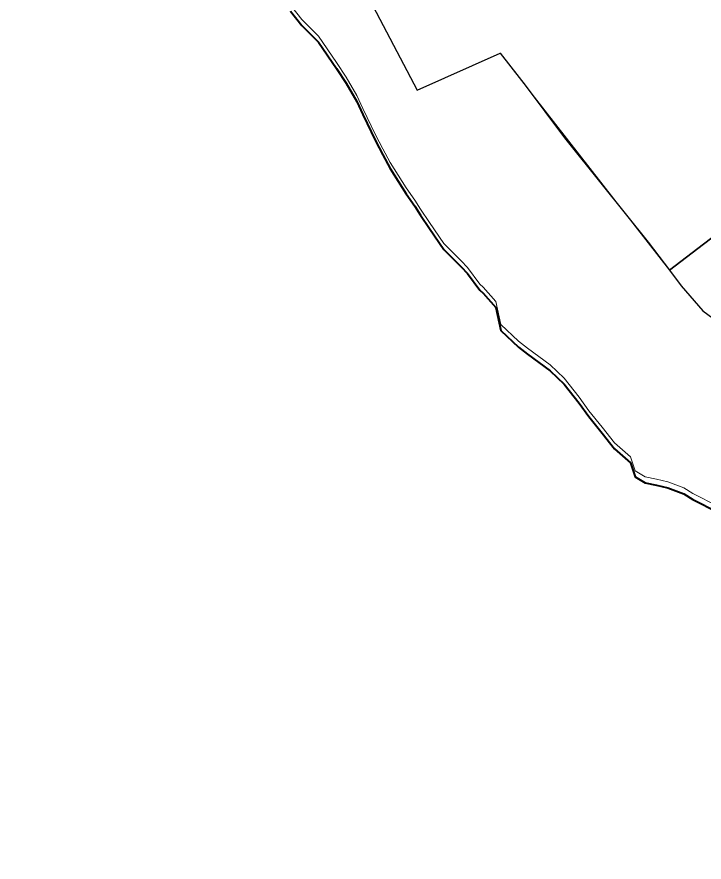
# Model space of a CAD drawing. Header units: inches. Extents: x 227962 to 457752, y 540021 to 3042353.
# Drawn here: x 227977.3 to 228196.4, y 542340.3 to 542609.9 of the extents above; entities that cross this region are included whole.
import ezdxf

# ---------------------------------------------------------------- set-up
doc = ezdxf.new("R2010")
doc.units = ezdxf.units.IN
doc.header["$MEASUREMENT"] = 0
for name, color, linetype, lineweight in [('Institution Precinct', 150, 'Continuous', 30), ('LAP Boundary', 10, 'Continuous', 40), ('Surveyed_Boundary', 212, 'Continuous', 35), ('Z_ proposed road layer', 7, 'Continuous', 30)]:
    doc.layers.add(name, color=color, linetype=linetype, lineweight=lineweight)
doc.layers.add('Precinct_Riverfront', color=7, linetype='Continuous', lineweight=9, true_color=0xf1c1f1)

msp = doc.modelspace()

# ---------------------------------------------------------------- linework, layer by layer
at = {"layer": 'Institution Precinct'}
for points in [[(228084.31, 542625.88), (228104.87, 542586.46), (228131.4, 542598.29), (228139.4, 542588.09), (228151.88, 542571.32), (228163.94, 542556.29), (228178.53, 542538.08), (228185.35, 542529.07), (228279.23, 542600.91), (228277.18, 542607.83), (228276.65, 542623.04)], [(228279.23, 542600.91), (228185.35, 542529.07), (228189.11, 542524.1), (228196.05, 542516.15), (228201.98, 542511.75)]]:
    msp.add_lwpolyline(points, dxfattribs=at)
at = {"layer": 'LAP Boundary'}
msp.add_lwpolyline([(228064.52, 542611.72), (228068.09, 542607.17), (228073.42, 542601.8), (228079.24, 542593.39), (228082.31, 542588.75), (228085.64, 542582.86), (228087.62, 542578.77), (228091.67, 542570.34), (228094.02, 542565.93), (228096.33, 542561.49), (228101.45, 542553.46), (228104.2, 542549.47), (228106.01, 542546.68), (228108.87, 542542.37), (228113.38, 542535.7), (228118.9, 542530.14), (228120.98, 542528.02), (228124.86, 542522.77), (228125.91, 542521.82), (228130.01, 542517.25), (228131.63, 542509.86), (228137.27, 542504.53), (228140.15, 542502.34), (228147.28, 542497.03), (228151.75, 542492.74), (228156.56, 542486.74), (228159.68, 542482.4), (228163.89, 542477.11), (228167.84, 542472.16), (228172.92, 542467.68), (228174.42, 542463.19), (228177.57, 542461.3), (228181.19, 542460.57), (228184.84, 542459.73), (228189.92, 542457.75), (228192.82, 542455.94), (228194.54, 542455.17), (228199.13, 542452.77)], dxfattribs=at)
at = {"layer": 'Precinct_Riverfront'}
for points in [[(228201.98, 542511.75), (228196.05, 542516.15), (228189.11, 542524.1), (228185.35, 542529.07), (228185.35, 542529.07), (228131.4, 542598.29), (228104.87, 542586.46), (228084.31, 542625.88)], [(228064.52, 542613.63), (228068.09, 542609.07), (228073.42, 542603.7), (228079.24, 542595.29), (228082.31, 542590.65), (228085.64, 542584.76), (228087.62, 542580.67), (228091.67, 542572.25), (228094.02, 542567.83), (228096.33, 542563.4), (228101.45, 542555.37), (228104.2, 542551.38), (228106.01, 542548.59), (228108.87, 542544.27), (228113.38, 542537.61), (228118.9, 542532.05), (228120.98, 542529.93), (228124.86, 542524.67), (228125.91, 542523.72), (228130.01, 542519.15), (228131.63, 542511.76), (228137.27, 542506.43), (228140.15, 542504.25), (228147.28, 542498.93), (228151.75, 542494.64), (228156.56, 542488.65), (228159.68, 542484.3), (228163.89, 542479.01), (228167.84, 542474.06), (228172.92, 542469.58), (228174.42, 542465.09), (228177.57, 542463.21), (228181.19, 542462.47), (228184.84, 542461.63), (228189.92, 542459.65), (228192.82, 542457.84), (228194.54, 542457.08), (228199.13, 542454.67)]]:
    msp.add_lwpolyline(points, dxfattribs=at)
at = {"layer": 'Surveyed_Boundary'}
msp.add_lwpolyline([(228064.52, 542611.72), (228068.09, 542607.17), (228073.42, 542601.8), (228079.24, 542593.39), (228082.31, 542588.75), (228085.64, 542582.86), (228087.62, 542578.77), (228091.67, 542570.34), (228094.02, 542565.93), (228096.33, 542561.49), (228101.45, 542553.46), (228104.2, 542549.47), (228106.01, 542546.68), (228108.87, 542542.37), (228113.38, 542535.7), (228118.9, 542530.14), (228120.98, 542528.02), (228124.86, 542522.77), (228125.91, 542521.82), (228130.01, 542517.25), (228131.63, 542509.86), (228137.27, 542504.53), (228140.15, 542502.34), (228147.28, 542497.03), (228151.75, 542492.74), (228156.56, 542486.74), (228159.68, 542482.4), (228163.89, 542477.11), (228167.84, 542472.16), (228172.92, 542467.68), (228174.42, 542463.19), (228177.57, 542461.3), (228181.19, 542460.57), (228184.84, 542459.73), (228189.92, 542457.75), (228192.82, 542455.94), (228194.54, 542455.17), (228199.13, 542452.77)], dxfattribs=at)
at = {"layer": 'Z_ proposed road layer'}
msp.add_lwpolyline([(228337.02, 542701.26, -0.000001), (228341.14, 542700.09)], format="xyb", dxfattribs=at)

doc.saveas('drawing.dxf')
